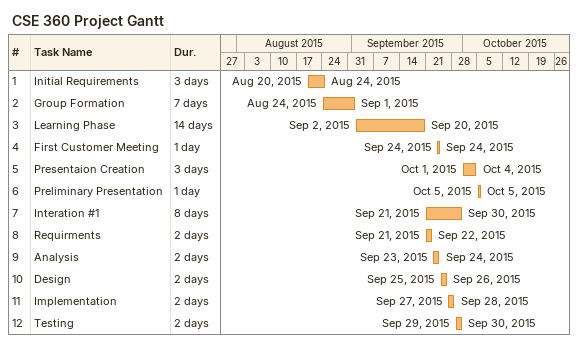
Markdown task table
CSE 360 Project Gantt

| ID | Task | Duration | Start | Finish |
|---|---|---|---|---|
| 1 | Initial Requirements | 3d | 2015-08-20 | 2015-08-24 |
| 2 | Group Formation | 7d | 2015-08-24 | 2015-09-01 |
| 3 | Learning Phase | 14d | 2015-09-02 | 2015-09-20 |
| 4 | First Customer Meeting | 1d | 2015-09-24 | 2015-09-24 |
| 5 | Presentaion Creation | 3d | 2015-10-01 | 2015-10-04 |
| 6 | Preliminary Presentation | 1d | 2015-10-05 | 2015-10-05 |
| 7 | Interation #1 | 8d | 2015-09-21 | 2015-09-30 |
| 8 | Requirments | 2d | 2015-09-21 | 2015-09-22 |
| 9 | Analysis | 2d | 2015-09-23 | 2015-09-24 |
| 10 | Design | 2d | 2015-09-25 | 2015-09-26 |
| 11 | Implementation | 2d | 2015-09-27 | 2015-09-28 |
| 12 | Testing | 2d | 2015-09-29 | 2015-09-30 |
